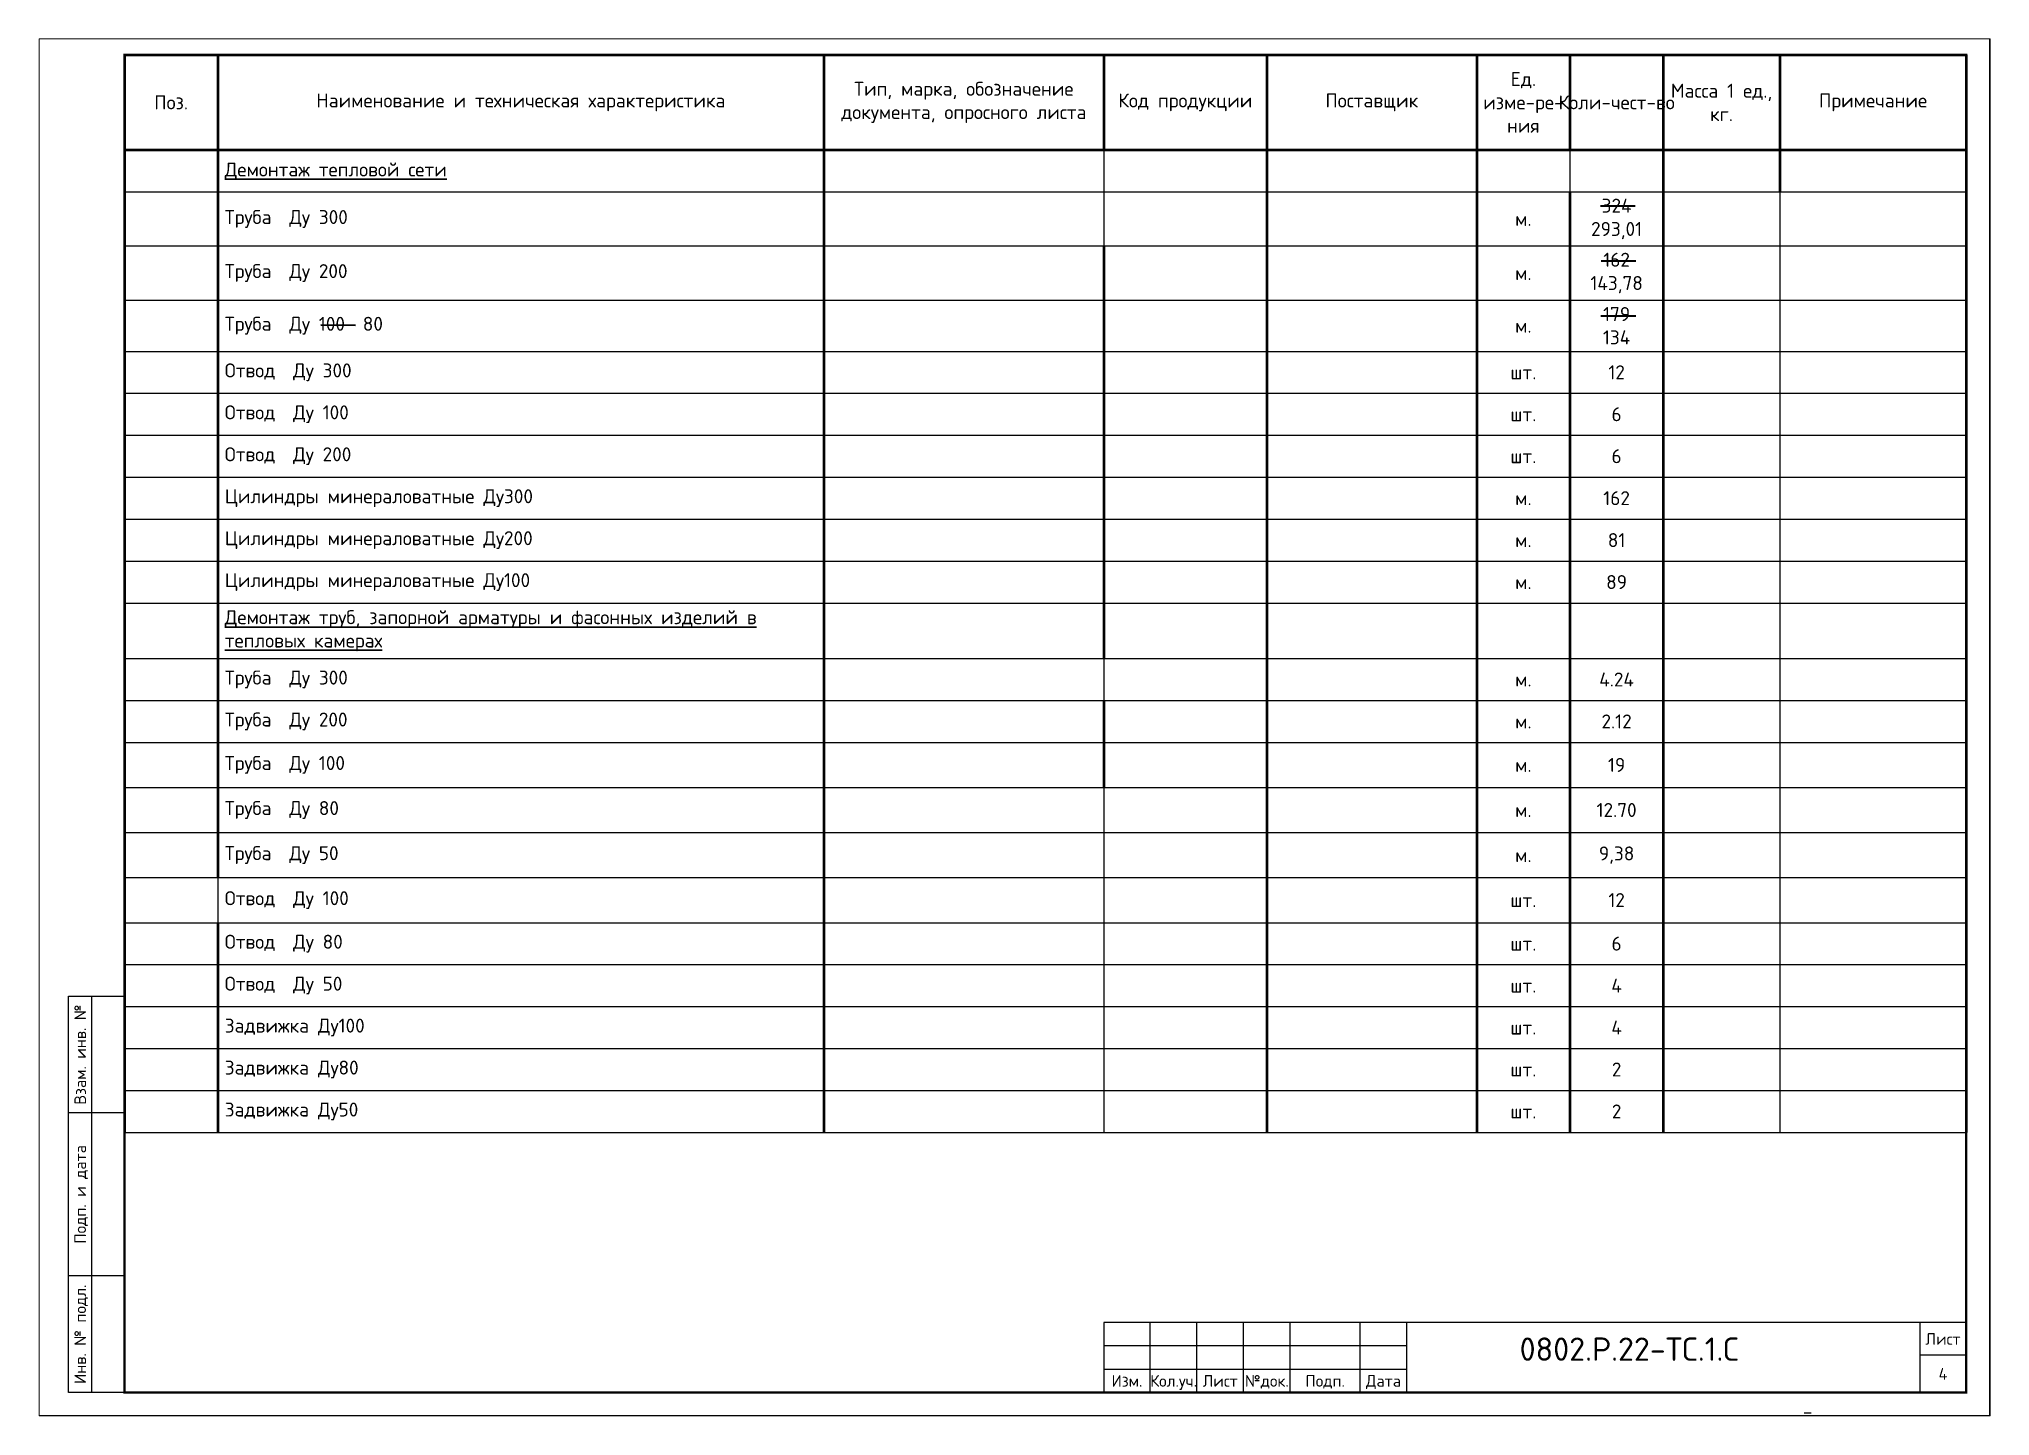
# Paper-space layout '№4' of a CAD drawing. Header units: metres, sheet in millimetres. Extents: x 0 to 418, y 0 to 295.
# The model-space entities are those that its viewports show. They can reach past a viewport. Long polylines and large blocks are cut down to what shows.
import ezdxf
from ezdxf.enums import TextEntityAlignment as Align

# ---------------------------------------------------------------- set-up
doc = ezdxf.new("R2010")
doc.units = ezdxf.units.M
doc.layers.add('Таблица', color=3, linetype='Continuous', lineweight=30)
doc.styles.add('-ISOCPEUR-', font='isocpeur.ttf')

# ---------------------------------------------------------------- blocks, each defined once
blk = doc.blocks.new('*T290')
at = {"layer": 'Таблица', "color": 7, "lineweight": 50, "transparency": 16777216}
for p, q in [((0, 0), (395, 0)), ((0, 0), (0, -20.43)), ((20, 0), (20, -20.43)), ((150, 0), (150, -20.43)), ((210, 0), (210, -20.43)), ((245, 0), (245, -20.43)), ((290, 0), (290, -20.43)), ((310, 0), (310, -20.43)), ((330, 0), (330, -20.43)), ((355, 0), (355, -20.43)), ((395, 0), (395, -20.43))]:
    blk.add_line(p, q, dxfattribs=at)
at = {"layer": 'Таблица', "color": 0, "lineweight": 50, "transparency": 16777216}
for p, q in [((0, -20.43), (150, -20.43)), ((0, -20.43), (0, -231.2)), ((20, -20.43), (20, -176.53)), ((210, -20.43), (395, -20.43)), ((245, -20.43), (245, -231.2)), ((290, -20.43), (290, -29.43)), ((330, -20.43), (330, -29.43)), ((355, -20.43), (355, -29.43)), ((395, -20.43), (395, -231.2)), ((210, -41.03), (210, -129.53)), ((210, -138.53), (210, -157.2)), ((20, -186.2), (20, -231.2))]:
    blk.add_line(p, q, dxfattribs=at)
at = {"layer": 'Таблица', "color": 0, "linetype": 'ByBlock', "lineweight": 50, "transparency": 16777216}
for p, q in [((150, -20.43), (210, -20.43)), ((150, -20.43), (150, -231.2)), ((290, -29.43), (290, -231.2)), ((310, -29.43), (310, -231.2)), ((330, -29.43), (330, -231.2))]:
    blk.add_line(p, q, dxfattribs=at)
at = {"layer": 'Таблица', "color": 0, "linetype": 'ByBlock', "lineweight": -2, "transparency": 16777216}
for p, q in [((210, -20.43), (210, -41.03)), ((310, -20.43), (310, -29.43)), ((355, -29.43), (355, -231.2)), ((210, -129.53), (210, -138.53)), ((210, -157.2), (210, -231.2)), ((20, -176.53), (20, -186.2))]:
    blk.add_line(p, q, dxfattribs=at)
at = {"layer": 'Таблица', "color": 0, "lineweight": 25, "transparency": 16777216}
for p, q in [((0, -29.43), (20, -29.43)), ((210, -29.43), (290, -29.43)), ((310, -29.43), (395, -29.43)), ((0, -41.03), (20, -41.03)), ((210, -41.03), (245, -41.03)), ((355, -41.03), (395, -41.03)), ((0, -52.63), (20, -52.63)), ((210, -52.63), (245, -52.63)), ((355, -52.63), (395, -52.63)), ((0, -63.63), (20, -63.63)), ((210, -63.63), (245, -63.63)), ((355, -63.63), (395, -63.63)), ((0, -72.63), (20, -72.63)), ((210, -72.63), (245, -72.63)), ((355, -72.63), (395, -72.63)), ((0, -81.63), (20, -81.63)), ((210, -81.63), (245, -81.63)), ((355, -81.63), (395, -81.63)), ((0, -90.63), (20, -90.63)), ((210, -90.63), (245, -90.63)), ((355, -90.63), (395, -90.63)), ((0, -99.63), (20, -99.63)), ((210, -99.63), (245, -99.63)), ((355, -99.63), (395, -99.63)), ((0, -108.63), (20, -108.63)), ((210, -108.63), (245, -108.63)), ((355, -108.63), (395, -108.63)), ((0, -117.63), (20, -117.63)), ((210, -117.63), (245, -117.63)), ((355, -117.63), (395, -117.63)), ((0, -129.53), (20, -129.53)), ((210, -129.53), (245, -129.53)), ((355, -129.53), (395, -129.53)), ((0, -138.53), (20, -138.53)), ((210, -138.53), (245, -138.53)), ((355, -138.53), (395, -138.53)), ((0, -147.53), (20, -147.53)), ((210, -147.53), (245, -147.53)), ((355, -147.53), (395, -147.53)), ((0, -157.2), (20, -157.2)), ((210, -157.2), (245, -157.2)), ((355, -157.2), (395, -157.2)), ((0, -166.86), (20, -166.86)), ((210, -166.86), (245, -166.86)), ((355, -166.86), (395, -166.86)), ((0, -176.53), (20, -176.53)), ((210, -176.53), (245, -176.53)), ((355, -176.53), (395, -176.53)), ((0, -186.2), (20, -186.2)), ((210, -186.2), (245, -186.2)), ((355, -186.2), (395, -186.2)), ((0, -195.2), (20, -195.2)), ((210, -195.2), (245, -195.2)), ((355, -195.2), (395, -195.2)), ((0, -204.2), (20, -204.2)), ((210, -204.2), (245, -204.2)), ((355, -204.2), (395, -204.2)), ((0, -213.2), (20, -213.2)), ((210, -213.2), (245, -213.2)), ((355, -213.2), (395, -213.2)), ((0, -222.2), (20, -222.2)), ((210, -222.2), (245, -222.2)), ((355, -222.2), (395, -222.2)), ((0, -231.2), (20, -231.2)), ((210, -231.2), (245, -231.2)), ((355, -231.2), (395, -231.2))]:
    blk.add_line(p, q, dxfattribs=at)
at = {"layer": 'Таблица', "color": 0, "linetype": 'ByBlock', "lineweight": 25, "transparency": 16777216}
for p, q in [((20, -29.43), (210, -29.43)), ((290, -29.43), (310, -29.43)), ((20, -41.03), (210, -41.03)), ((245, -41.03), (355, -41.03)), ((20, -52.63), (210, -52.63)), ((245, -52.63), (355, -52.63)), ((20, -63.63), (210, -63.63)), ((245, -63.63), (355, -63.63)), ((20, -72.63), (210, -72.63)), ((245, -72.63), (355, -72.63)), ((20, -81.63), (210, -81.63)), ((245, -81.63), (355, -81.63)), ((20, -90.63), (210, -90.63)), ((245, -90.63), (355, -90.63)), ((20, -99.63), (210, -99.63)), ((245, -99.63), (355, -99.63)), ((20, -108.63), (210, -108.63)), ((245, -108.63), (355, -108.63)), ((20, -117.63), (210, -117.63)), ((245, -117.63), (355, -117.63)), ((20, -129.53), (210, -129.53)), ((245, -129.53), (355, -129.53)), ((20, -138.53), (210, -138.53)), ((245, -138.53), (355, -138.53)), ((20, -147.53), (210, -147.53)), ((245, -147.53), (355, -147.53)), ((20, -157.2), (210, -157.2)), ((245, -157.2), (355, -157.2)), ((20, -166.86), (210, -166.86)), ((245, -166.86), (355, -166.86)), ((20, -176.53), (210, -176.53)), ((245, -176.53), (355, -176.53)), ((20, -186.2), (210, -186.2)), ((245, -186.2), (355, -186.2)), ((20, -195.2), (210, -195.2)), ((245, -195.2), (355, -195.2)), ((20, -204.2), (210, -204.2)), ((245, -204.2), (355, -204.2)), ((20, -213.2), (210, -213.2)), ((245, -213.2), (355, -213.2)), ((20, -222.2), (210, -222.2)), ((245, -222.2), (355, -222.2)), ((20, -231.2), (210, -231.2)), ((245, -231.2), (355, -231.2))]:
    blk.add_line(p, q, dxfattribs=at)
at = {"layer": 'Таблица', "color": 7, "transparency": 16777216, "char_height": 3, "attachment_point": 5, "style": '-ISOCPEUR-'}
for s, insert, width in [('Ед. изме-ре- ния', (300, -10.22), 17), ('Наименование и техническая характеристика', (85, -10.22), 127), ('Тип, марка, обозначение документа, опросного листа', (180, -10.22), 57), ('Код продукции', (227.5, -10.22), 32), ('Поставщик', (267.5, -10.22), 42), ('Масса 1 ед., кг.', (342.5, -10.22), 22), ('Примечание', (375, -10.22), 37), ('Поз.', (10, -10.22), 17), ('Коли-чест-во', (320, -10.22), 17)]:
    blk.add_mtext(s, dxfattribs=dict(at, insert=insert, width=width))
at = {"layer": 'Таблица', "color": 0, "transparency": 16777216, "char_height": 3, "style": '-ISOCPEUR-'}
for s, insert, width, attachment_point in [('{\\LДемонтаж тепловой сети }', (21.5, -24.93), 127, 4), ('\\A1;Труба  Ду 300', (21.5, -35.23), 127, 4), ('324\\P293,01', (320, -35.23), 17, 5), ('м.', (300, -35.23), 17, 5), ('\\A1;Труба  Ду 200', (21.5, -46.83), 127, 4), ('162\\P143,78', (320, -46.83), 17, 5), ('м.', (300, -46.83), 17, 5), ('179\\P134', (320, -58.13), 17, 5), ('\\A1;Труба  Ду 100  80', (21.5, -58.13), 127, 4), ('м.', (300, -58.13), 17, 5), ('\\A1;Отвод  Ду 300', (21.5, -68.13), 127, 4), ('12', (320, -68.13), 17, 5), ('шт.', (300, -68.13), 17, 5), ('\\A1;Отвод  Ду 100', (21.5, -77.13), 127, 4), ('шт.', (300, -77.13), 17, 5), ('6', (320, -77.13), 17, 5), ('\\A1;Отвод  Ду 200', (21.5, -86.13), 127, 4), ('шт.', (300, -86.13), 17, 5), ('6', (320, -86.13), 17, 5), ('Цилиндры минераловатные Ду300', (21.5, -95.13), 127, 4), ('м.', (300, -95.13), 17, 5), ('162', (320, -95.13), 17, 5), ('Цилиндры минераловатные Ду200', (21.5, -104.13), 127, 4), ('м.', (300, -104.13), 17, 5), ('81', (320, -104.13), 17, 5), ('Цилиндры минераловатные Ду100', (21.5, -113.13), 127, 4), ('м.', (300, -113.13), 17, 5), ('89', (320, -113.13), 17, 5), ('{\\LДемонтаж труб, запорной арматуры и фасонных изделий в тепловых камерах}', (21.5, -123.58), 127, 4), ('\\A1;Труба  Ду 300', (21.5, -134.03), 127, 4), ('м.', (300, -134.03), 17, 5), ('4.24', (320, -134.03), 17, 5), ('\\A1;Труба  Ду 200', (21.5, -143.03), 127, 4), ('2.12', (320, -143.03), 17, 5), ('м.', (300, -143.03), 17, 5), ('\\A1;Труба  Ду 100', (21.5, -152.36), 127, 4), ('м.', (300, -152.36), 17, 5), ('19', (320, -152.36), 17, 5), ('\\A1;Труба  Ду 80', (21.5, -162.03), 127, 4), ('м.', (300, -162.03), 17, 5), ('12.70', (320, -162.03), 17, 5), ('\\A1;Труба  Ду 50', (21.5, -171.7), 127, 4), ('м.', (300, -171.7), 17, 5), ('9,38', (320, -171.7), 17, 5), ('\\A1;Отвод  Ду 100', (21.5, -181.36), 127, 4), ('12', (320, -181.36), 17, 5), ('шт.', (300, -181.36), 17, 5), ('\\A1;Отвод  Ду 80', (21.5, -190.7), 127, 4), ('шт.', (300, -190.7), 17, 5), ('6', (320, -190.7), 17, 5), ('\\A1;Отвод  Ду 50', (21.5, -199.7), 127, 4), ('шт.', (300, -199.7), 17, 5), ('4', (320, -199.7), 17, 5), ('Задвижка Ду100', (21.5, -208.7), 127, 4), ('шт.', (300, -208.7), 17, 5), ('4', (320, -208.7), 17, 5), ('Задвижка Ду80', (21.5, -217.7), 127, 4), ('шт.', (300, -217.7), 17, 5), ('2', (320, -217.7), 17, 5), ('Задвижка Ду50', (21.5, -226.7), 127, 4), ('2', (320, -226.7), 17, 5), ('шт.', (300, -226.7), 17, 5)]:
    blk.add_mtext(s, dxfattribs=dict(at, insert=insert, width=width, attachment_point=attachment_point))

msp = doc.modelspace()

# ---------------------------------------------------------------- linework, layer by layer
at = {"color": 18, "lineweight": 35, "true_color": 0x000000}
for p, q in [((7502.994, 1435.301), (7510.472, 1435.301)), ((7503.141, 1423.459), (7510.619, 1423.459)), ((7503.096, 1411.712), (7510.574, 1411.712)), ((7228.61, 1409.771), (7235.986, 1409.709))]:
    msp.add_line(p, q, dxfattribs=at)
for p, q in [((7179.474, 1180.694), (7179.474, 1265.694)), ((7186.474, 1240.694), (7174.474, 1240.694)), ((7186.474, 1205.694), (7174.474, 1205.694)), ((7406.474, 1180.694), (7406.474, 1195.694)), ((7416.474, 1180.694), (7416.474, 1195.694)), ((7426.474, 1180.694), (7426.474, 1195.694)), ((7436.474, 1180.694), (7436.474, 1195.694)), ((7451.474, 1180.694), (7451.474, 1195.694)), ((7461.474, 1180.694), (7461.474, 1195.694)), ((7571.474, 1195.694), (7571.474, 1180.694)), ((7461.474, 1190.694), (7396.474, 1190.694)), ((7581.474, 1188.694), (7571.474, 1188.694)), ((7396.474, 1185.694), (7461.474, 1185.694))]:
    msp.add_line(p, q)
for points in [[(7166.474, 1472.694), (7586.474, 1472.694), (7586.474, 1175.694), (7166.474, 1175.694)], [(7186.474, 1180.694), (7174.474, 1180.694), (7174.474, 1265.694), (7186.474, 1265.694)], [(7396.474, 1180.694), (7581.474, 1180.694), (7581.474, 1195.694), (7396.474, 1195.694)]]:
    msp.add_lwpolyline(points, close=True)
at = {"const_width": 0.5}
msp.add_lwpolyline([(7186.474, 1467.694), (7581.474, 1467.694), (7581.474, 1180.694), (7186.474, 1180.694)], close=True, dxfattribs=at)

# ---------------------------------------------------------------- block references
msp.add_blockref('*T290', (7186.474, 1467.694))

# ---------------------------------------------------------------- texts
at = {"style": '-ISOCPEUR-'}
for s, p in [('Взам. инв. №', (7176.974, 1253.194)), ('Подп. и дата', (7176.974, 1223.194)), ('Инв. № подл.', (7176.974, 1193.194))]:
    msp.add_text(s, height=2.5, rotation=90, dxfattribs=at).set_placement(p, align=Align.MIDDLE_CENTER)
for s, p in [('Лист', (7576.474, 1192.194)), ('Изм.', (7401.474, 1183.194)), ('Кол.уч.', (7411.474, 1183.194)), ('Лист', (7421.474, 1183.194)), ('№док.', (7431.474, 1183.194)), ('Подп.', (7443.974, 1183.194)), ('Дата', (7456.474, 1183.194))]:
    msp.add_text(s, height=2.5, dxfattribs=at).set_placement(p, align=Align.MIDDLE_CENTER)
at = {"insert": (7485.671, 1192.502), "char_height": 5, "width": 38.55785, "attachment_point": 1, "style": '-ISOCPEUR-'}
msp.add_mtext('0802.Р.22-ТС.1.С', dxfattribs=at)
at = {"style": '-ISOCPEUR-'}
msp.add_attdef('4', text='*', height=2.5, dxfattribs=at).set_placement((7576.474, 1184.694), align=Align.MIDDLE_CENTER)
at = {"style": '-ISOCPEUR-', "flags": 8}
msp.add_attdef('_', text='Формат', height=3, dxfattribs=at).set_placement((7547.446, 1177.949), align=Align.MIDDLE_CENTER)

psp = doc.layouts.new('№4')

# ---------------------------------------------------------------- viewports
at = {"layer": '0'}
psp.add_viewport(center=(209.21, 147.71), size=(418.41, 295.4095), view_center_point=(7377.35, 1323.368), view_height=295.40956, dxfattribs=at)

doc.saveas('drawing.dxf')
